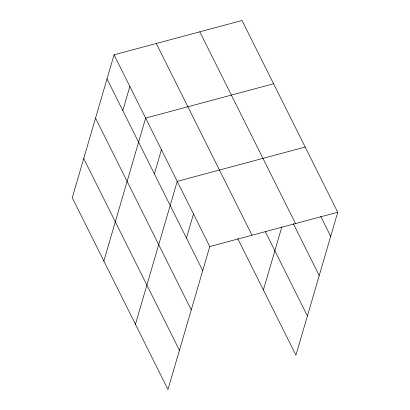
<?xml version="1.0" encoding="UTF-8"?>
<svg xmlns="http://www.w3.org/2000/svg" width="410" height="410" viewBox="0 0 410 410"><rect width="100%" height="100%" fill="white"/><g stroke="black" fill="none" stroke-linecap="round" stroke-linejoin="round"><path stroke-width="0.61" d="M114.057 54.807L72.257 197.753L167.972 389.5L209.771 246.553L114.057 54.807L242.028 20.5L337.743 212.247L295.943 355.193L237.738 238.584M122.8 110.556L129.852 86.448M103.843 261.032L145.642 118.085L273.613 83.773M154.385 173.835L161.438 149.722M135.428 324.305L177.228 181.358L305.199 147.052M186.447 238.066L193.499 213.958M263.399 289.998L281.849 226.909M209.771 246.553L337.743 212.247M320.702 216.342L330.691 236.355M199.798 31.821L295.513 223.568M293.247 223.532L319.226 275.571M265.28 231.573L307.408 315.977M156.287 43.486L252.001 235.232M107.005 78.92L202.719 270.667M95.54 118.136L191.255 309.878M83.722 158.542L179.436 350.284"/></g></svg>
